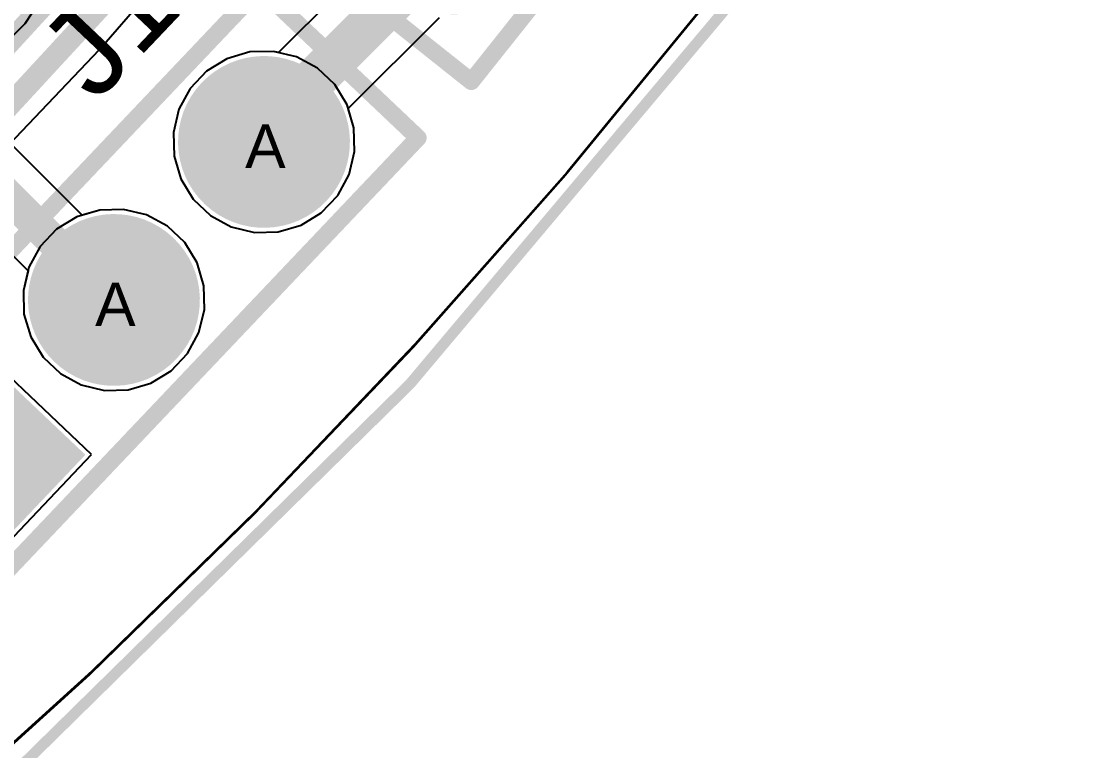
# Model space of a CAD drawing. Header units: inches. Extents: x -2.7 to 10.9, y -2.9 to 7.4.
# Drawn here: x 1.917 to 2.4101, y -2.1067 to -1.772 of the extents above; entities that cross this region are included whole.
import ezdxf

# ---------------------------------------------------------------- set-up
doc = ezdxf.new("R2010")
doc.units = ezdxf.units.IN
doc.header["$MEASUREMENT"] = 0
for name, color, linetype in [('Board Outline', 216, 'Continuous'), ('Bottom Layer', 5, 'Continuous'), ('Bottom Solder', 6, 'Continuous'), ('Drill Drawing', 1, 'Continuous'), ('Layer 2', 16, 'Continuous'), ('Layer 3', 76, 'Continuous'), ('Multi-Layer', 9, 'Continuous'), ('Pad Holes', 156, 'Continuous'), ('Top Layer', 1, 'Continuous'), ('Top Overlay', 2, 'Continuous'), ('Top Solder', 216, 'Continuous')]:
    doc.layers.add(name, color=color, linetype=linetype)
doc.styles.add('Arial', font='', dxfattribs={"height": 0.2})
doc.styles.get('Arial').set_extended_font_data('Arial')

# ---------------------------------------------------------------- blocks, each defined once
blk = doc.blocks.new('HDR1X3__242')
at = {"layer": 'Bottom Layer'}
blk.add_hatch(color=5, dxfattribs=at).paths.add_polyline_path([(-0.03543, 0.03543), (0.03543, 0.03543), (0.03543, -0.03543), (-0.03543, -0.03543)])
h = blk.add_hatch(color=5, dxfattribs=at)
edge = h.paths.add_edge_path()
edge.add_arc((0.1, 0), 0.03543, 0, 360)
h = blk.add_hatch(color=5, dxfattribs=at)
edge = h.paths.add_edge_path()
edge.add_arc((0.2, 0), 0.03543, 0, 360)
at = {"layer": 'Bottom Solder'}
blk.add_hatch(color=6, dxfattribs=at).paths.add_polyline_path([(-0.03943, 0.03943), (0.03943, 0.03943), (0.03943, -0.03943), (-0.03943, -0.03943)])
h = blk.add_hatch(color=6, dxfattribs=at)
edge = h.paths.add_edge_path()
edge.add_arc((0.1, 0), 0.03943, 0, 360)
h = blk.add_hatch(color=6, dxfattribs=at)
edge = h.paths.add_edge_path()
edge.add_arc((0.2, 0), 0.03943, 0, 360)
at = {"layer": 'Layer 2'}
blk.add_hatch(color=16, dxfattribs=at).paths.add_polyline_path([(-0.03543, 0.03543), (0.03543, 0.03543), (0.03543, -0.03543), (-0.03543, -0.03543)])
h = blk.add_hatch(color=16, dxfattribs=at)
edge = h.paths.add_edge_path()
edge.add_arc((0.1, 0), 0.03543, 0, 360)
h = blk.add_hatch(color=16, dxfattribs=at)
edge = h.paths.add_edge_path()
edge.add_arc((0.2, 0), 0.03543, 0, 360)
at = {"layer": 'Layer 3'}
blk.add_hatch(color=76, dxfattribs=at).paths.add_polyline_path([(-0.03543, 0.03543), (0.03543, 0.03543), (0.03543, -0.03543), (-0.03543, -0.03543)])
h = blk.add_hatch(color=76, dxfattribs=at)
edge = h.paths.add_edge_path()
edge.add_arc((0.1, 0), 0.03543, 0, 360)
h = blk.add_hatch(color=76, dxfattribs=at)
edge = h.paths.add_edge_path()
edge.add_arc((0.2, 0), 0.03543, 0, 360)
at = {"layer": 'Multi-Layer'}
blk.add_hatch(color=9, dxfattribs=at).paths.add_polyline_path([(-0.03543, 0.03543), (0.03543, 0.03543), (0.03543, -0.03543), (-0.03543, -0.03543)])
h = blk.add_hatch(color=9, dxfattribs=at)
edge = h.paths.add_edge_path()
edge.add_arc((0.1, 0), 0.03543, 0, 360)
h = blk.add_hatch(color=9, dxfattribs=at)
edge = h.paths.add_edge_path()
edge.add_arc((0.2, 0), 0.03543, 0, 360)
at = {"layer": 'Pad Holes'}
h = blk.add_hatch(color=7, dxfattribs=at)
edge = h.paths.add_edge_path()
edge.add_arc((0, 0), 0.02008, 0, 360)
h = blk.add_hatch(color=7, dxfattribs=at)
edge = h.paths.add_edge_path()
edge.add_arc((0.1, 0), 0.02008, 0, 360)
h = blk.add_hatch(color=7, dxfattribs=at)
edge = h.paths.add_edge_path()
edge.add_arc((0.2, 0), 0.02008, 0, 360)
at = {"layer": 'Top Layer'}
blk.add_hatch(color=1, dxfattribs=at).paths.add_polyline_path([(-0.03543, 0.03543), (0.03543, 0.03543), (0.03543, -0.03543), (-0.03543, -0.03543)])
h = blk.add_hatch(color=1, dxfattribs=at)
edge = h.paths.add_edge_path()
edge.add_arc((0.1, 0), 0.03543, 0, 360)
h = blk.add_hatch(color=1, dxfattribs=at)
edge = h.paths.add_edge_path()
edge.add_arc((0.2, 0), 0.03543, 0, 360)
at = {"layer": 'Top Solder'}
blk.add_hatch(color=216, dxfattribs=at).paths.add_polyline_path([(-0.03943, 0.03943), (0.03943, 0.03943), (0.03943, -0.03943), (-0.03943, -0.03943)])
h = blk.add_hatch(color=216, dxfattribs=at)
edge = h.paths.add_edge_path()
edge.add_arc((0.1, 0), 0.03943, 0, 360)
h = blk.add_hatch(color=216, dxfattribs=at)
edge = h.paths.add_edge_path()
edge.add_arc((0.2, 0), 0.03943, 0, 360)
at = {"layer": 'Top Overlay'}
for points in [[(-0.05, 0.05, 0.00787, 0.00787, 0), (0.25, 0.05, 0.00787, 0.00787, 0)], [(-0.05, 0.05, 0.00787, 0.00787, 0), (-0.05, -0.05, 0.00787, 0.00787, 0)], [(0.25, 0.05, 0.00787, 0.00787, 0), (0.25, -0.05, 0.00787, 0.00787, 0)], [(-0.05, -0.05, 0.00787, 0.00787, 0), (0.25, -0.05, 0.00787, 0.00787, 0)]]:
    blk.add_lwpolyline(points, format="xyseb", dxfattribs=at)
for points in [[(-0.05197, 0.05, 0.00394, 0.00394, 1), (-0.04803, 0.05, 0.00394, 0.00394, 1)], [(-0.05197, 0.05, 0.00394, 0.00394, 1), (-0.04803, 0.05, 0.00394, 0.00394, 1)], [(0.24803, 0.05, 0.00394, 0.00394, 1), (0.25197, 0.05, 0.00394, 0.00394, 1)], [(0.24803, 0.05, 0.00394, 0.00394, 1), (0.25197, 0.05, 0.00394, 0.00394, 1)], [(-0.05197, -0.05, 0.00394, 0.00394, 1), (-0.04803, -0.05, 0.00394, 0.00394, 1)], [(-0.05197, -0.05, 0.00394, 0.00394, 1), (-0.04803, -0.05, 0.00394, 0.00394, 1)], [(0.24803, -0.05, 0.00394, 0.00394, 1), (0.25197, -0.05, 0.00394, 0.00394, 1)], [(0.24803, -0.05, 0.00394, 0.00394, 1), (0.25197, -0.05, 0.00394, 0.00394, 1)]]:
    blk.add_lwpolyline(points, format="xyseb", close=True, dxfattribs=at)
blk = doc.blocks.new('HDR1X3__243')
at = {"layer": 'Bottom Layer'}
blk.add_hatch(color=5, dxfattribs=at).paths.add_polyline_path([(-0.03543, 0.03543), (0.03543, 0.03543), (0.03543, -0.03543), (-0.03543, -0.03543)])
h = blk.add_hatch(color=5, dxfattribs=at)
edge = h.paths.add_edge_path()
edge.add_arc((0.1, 0), 0.03543, 0, 360)
h = blk.add_hatch(color=5, dxfattribs=at)
edge = h.paths.add_edge_path()
edge.add_arc((0.2, 0), 0.03543, 0, 360)
at = {"layer": 'Bottom Solder'}
blk.add_hatch(color=6, dxfattribs=at).paths.add_polyline_path([(-0.03943, 0.03943), (0.03943, 0.03943), (0.03943, -0.03943), (-0.03943, -0.03943)])
h = blk.add_hatch(color=6, dxfattribs=at)
edge = h.paths.add_edge_path()
edge.add_arc((0.1, 0), 0.03943, 0, 360)
h = blk.add_hatch(color=6, dxfattribs=at)
edge = h.paths.add_edge_path()
edge.add_arc((0.2, 0), 0.03943, 0, 360)
at = {"layer": 'Layer 2'}
blk.add_hatch(color=16, dxfattribs=at).paths.add_polyline_path([(-0.03543, 0.03543), (0.03543, 0.03543), (0.03543, -0.03543), (-0.03543, -0.03543)])
h = blk.add_hatch(color=16, dxfattribs=at)
edge = h.paths.add_edge_path()
edge.add_arc((0.1, 0), 0.03543, 0, 360)
h = blk.add_hatch(color=16, dxfattribs=at)
edge = h.paths.add_edge_path()
edge.add_arc((0.2, 0), 0.03543, 0, 360)
at = {"layer": 'Layer 3'}
blk.add_hatch(color=76, dxfattribs=at).paths.add_polyline_path([(-0.03543, 0.03543), (0.03543, 0.03543), (0.03543, -0.03543), (-0.03543, -0.03543)])
h = blk.add_hatch(color=76, dxfattribs=at)
edge = h.paths.add_edge_path()
edge.add_arc((0.1, 0), 0.03543, 0, 360)
h = blk.add_hatch(color=76, dxfattribs=at)
edge = h.paths.add_edge_path()
edge.add_arc((0.2, 0), 0.03543, 0, 360)
at = {"layer": 'Multi-Layer'}
blk.add_hatch(color=9, dxfattribs=at).paths.add_polyline_path([(-0.03543, 0.03543), (0.03543, 0.03543), (0.03543, -0.03543), (-0.03543, -0.03543)])
h = blk.add_hatch(color=9, dxfattribs=at)
edge = h.paths.add_edge_path()
edge.add_arc((0.1, 0), 0.03543, 0, 360)
h = blk.add_hatch(color=9, dxfattribs=at)
edge = h.paths.add_edge_path()
edge.add_arc((0.2, 0), 0.03543, 0, 360)
at = {"layer": 'Pad Holes'}
h = blk.add_hatch(color=7, dxfattribs=at)
edge = h.paths.add_edge_path()
edge.add_arc((0, 0), 0.02008, 0, 360)
h = blk.add_hatch(color=7, dxfattribs=at)
edge = h.paths.add_edge_path()
edge.add_arc((0.1, 0), 0.02008, 0, 360)
h = blk.add_hatch(color=7, dxfattribs=at)
edge = h.paths.add_edge_path()
edge.add_arc((0.2, 0), 0.02008, 0, 360)
at = {"layer": 'Top Layer'}
blk.add_hatch(color=1, dxfattribs=at).paths.add_polyline_path([(-0.03543, 0.03543), (0.03543, 0.03543), (0.03543, -0.03543), (-0.03543, -0.03543)])
h = blk.add_hatch(color=1, dxfattribs=at)
edge = h.paths.add_edge_path()
edge.add_arc((0.1, 0), 0.03543, 0, 360)
h = blk.add_hatch(color=1, dxfattribs=at)
edge = h.paths.add_edge_path()
edge.add_arc((0.2, 0), 0.03543, 0, 360)
at = {"layer": 'Top Solder'}
blk.add_hatch(color=216, dxfattribs=at).paths.add_polyline_path([(-0.03943, 0.03943), (0.03943, 0.03943), (0.03943, -0.03943), (-0.03943, -0.03943)])
h = blk.add_hatch(color=216, dxfattribs=at)
edge = h.paths.add_edge_path()
edge.add_arc((0.1, 0), 0.03943, 0, 360)
h = blk.add_hatch(color=216, dxfattribs=at)
edge = h.paths.add_edge_path()
edge.add_arc((0.2, 0), 0.03943, 0, 360)
at = {"layer": 'Top Overlay'}
for points in [[(0.25, 0.05, 0.00787, 0.00787, 0), (-0.05, 0.05, 0.00787, 0.00787, 0)], [(-0.05, -0.05, 0.00787, 0.00787, 0), (-0.05, 0.05, 0.00787, 0.00787, 0)], [(0.25, -0.05, 0.00787, 0.00787, 0), (0.25, 0.05, 0.00787, 0.00787, 0)], [(0.25, -0.05, 0.00787, 0.00787, 0), (-0.05, -0.05, 0.00787, 0.00787, 0)]]:
    blk.add_lwpolyline(points, format="xyseb", dxfattribs=at)
for points in [[(-0.05197, 0.05, 0.00394, 0.00394, 1), (-0.04803, 0.05, 0.00394, 0.00394, 1)], [(-0.05197, 0.05, 0.00394, 0.00394, 1), (-0.04803, 0.05, 0.00394, 0.00394, 1)], [(0.24803, 0.05, 0.00394, 0.00394, 1), (0.25197, 0.05, 0.00394, 0.00394, 1)], [(0.24803, 0.05, 0.00394, 0.00394, 1), (0.25197, 0.05, 0.00394, 0.00394, 1)], [(-0.05197, -0.05, 0.00394, 0.00394, 1), (-0.04803, -0.05, 0.00394, 0.00394, 1)], [(-0.05197, -0.05, 0.00394, 0.00394, 1), (-0.04803, -0.05, 0.00394, 0.00394, 1)], [(0.24803, -0.05, 0.00394, 0.00394, 1), (0.25197, -0.05, 0.00394, 0.00394, 1)], [(0.24803, -0.05, 0.00394, 0.00394, 1), (0.25197, -0.05, 0.00394, 0.00394, 1)]]:
    blk.add_lwpolyline(points, format="xyseb", close=True, dxfattribs=at)

msp = doc.modelspace()

# ---------------------------------------------------------------- linework, layer by layer
at = {"layer": 'Board Outline'}
msp.add_lwpolyline([(2.84412, -0.24125, 0.005, 0.005, -0.741893), (-2.49969, -1.37795, 0.005, 0.005, 0)], format="xyseb", dxfattribs=at)
at = {"layer": 'Bottom Layer'}
for p, q in [((1.9528, -1.78483), (2.00518, -1.7241)), ((2.23411, -1.7595), (2.16726, -1.84113)), ((1.90063, -1.83962), (1.9528, -1.78483)), ((2.0112, -1.78912), (2.0019, -1.79482)), ((2.02166, -1.78602), (2.0112, -1.78912)), ((2.03257, -1.78574), (2.02166, -1.78602)), ((2.04317, -1.78828), (2.03257, -1.78574)), ((2.05276, -1.79349), (2.04317, -1.78828)), ((2.0019, -1.79482), (1.99439, -1.80273)), ((2.06068, -1.801), (2.05276, -1.79349)), ((1.99439, -1.80273), (1.98918, -1.81232)), ((2.06638, -1.8103), (2.06068, -1.801)), ((1.98918, -1.81232), (1.98664, -1.82293)), ((2.06947, -1.82076), (2.06638, -1.8103)), ((1.98664, -1.82293), (1.98692, -1.83384)), ((2.06976, -1.83167), (2.06947, -1.82076)), ((1.98692, -1.83384), (1.99002, -1.8443)), ((2.06721, -1.84227), (2.06976, -1.83167)), ((1.99002, -1.8443), (1.99572, -1.8536)), ((2.06201, -1.85186), (2.06721, -1.84227)), ((2.16726, -1.84113), (2.09743, -1.92021)), ((1.99572, -1.8536), (2.00363, -1.86111)), ((2.0545, -1.85978), (2.06201, -1.85186)), ((1.95282, -1.85856), (1.94236, -1.86166)), ((1.96373, -1.85827), (1.95282, -1.85856)), ((1.97434, -1.86082), (1.96373, -1.85827)), ((1.94236, -1.86166), (1.93306, -1.86736)), ((1.98393, -1.86603), (1.97434, -1.86082)), ((2.00363, -1.86111), (2.01322, -1.86631)), ((2.0452, -1.86548), (2.0545, -1.85978)), ((1.93306, -1.86736), (1.92555, -1.87527)), ((1.99184, -1.87354), (1.98393, -1.86603)), ((2.01322, -1.86631), (2.02383, -1.86886)), ((2.02383, -1.86886), (2.03474, -1.86857)), ((2.03474, -1.86857), (2.0452, -1.86548)), ((1.99754, -1.88284), (1.99184, -1.87354)), ((1.92555, -1.87527), (1.92035, -1.88486)), ((2.00064, -1.8933), (1.99754, -1.88284)), ((1.92035, -1.88486), (1.9178, -1.89547)), ((2.00092, -1.9042), (2.00064, -1.8933)), ((1.9178, -1.89547), (1.91809, -1.90637)), ((1.91809, -1.90637), (1.92118, -1.91683)), ((1.99838, -1.91481), (2.00092, -1.9042)), ((1.92118, -1.91683), (1.92688, -1.92613)), ((1.99317, -1.9244), (1.99838, -1.91481)), ((2.09743, -1.92021), (2.02469, -1.99663)), ((1.92688, -1.92613), (1.9348, -1.93364)), ((1.98566, -1.93231), (1.99317, -1.9244)), ((1.97636, -1.93801), (1.98566, -1.93231)), ((1.9348, -1.93364), (1.94439, -1.93885)), ((1.9659, -1.94111), (1.97636, -1.93801)), ((1.94439, -1.93885), (1.95499, -1.9414)), ((1.95499, -1.9414), (1.9659, -1.94111)), ((2.02469, -1.99663), (1.94916, -2.07028)), ((1.94916, -2.07028), (1.87094, -2.14107))]:
    msp.add_line(p, q, dxfattribs=at)
for points in [[(2.341, -0.6896, 0.01, 0.01, -0.198921), (1.86979, -1.82714, 0.01, 0.01, 0)], [(2.36462, -0.68742, 0.01, 0.01, -0.199778), (1.88553, -1.83861, 0.01, 0.01, 0)]]:
    msp.add_lwpolyline(points, format="xyseb", dxfattribs=at)
at = {"layer": 'Layer 2'}
for p, q in [((2.23411, -1.7595), (2.16726, -1.84113)), ((2.0112, -1.78912), (2.0019, -1.79482)), ((2.02166, -1.78602), (2.0112, -1.78912)), ((2.03257, -1.78574), (2.02166, -1.78602)), ((2.04317, -1.78828), (2.03257, -1.78574)), ((2.05276, -1.79349), (2.04317, -1.78828)), ((2.0019, -1.79482), (1.99439, -1.80273)), ((2.06068, -1.801), (2.05276, -1.79349)), ((1.99439, -1.80273), (1.98918, -1.81232)), ((2.06638, -1.8103), (2.06068, -1.801)), ((1.98918, -1.81232), (1.98664, -1.82293)), ((2.06947, -1.82076), (2.06638, -1.8103)), ((1.98664, -1.82293), (1.98692, -1.83384)), ((2.06976, -1.83167), (2.06947, -1.82076)), ((1.98692, -1.83384), (1.99002, -1.8443)), ((2.06721, -1.84227), (2.06976, -1.83167)), ((1.99002, -1.8443), (1.99572, -1.8536)), ((2.06201, -1.85186), (2.06721, -1.84227)), ((2.16726, -1.84113), (2.09743, -1.92021)), ((1.99572, -1.8536), (2.00363, -1.86111)), ((2.0545, -1.85978), (2.06201, -1.85186)), ((1.95282, -1.85856), (1.94236, -1.86166)), ((1.96373, -1.85827), (1.95282, -1.85856)), ((1.97434, -1.86082), (1.96373, -1.85827)), ((1.94236, -1.86166), (1.93306, -1.86736)), ((1.98393, -1.86603), (1.97434, -1.86082)), ((2.00363, -1.86111), (2.01322, -1.86631)), ((2.0452, -1.86548), (2.0545, -1.85978)), ((1.93306, -1.86736), (1.92555, -1.87527)), ((1.99184, -1.87354), (1.98393, -1.86603)), ((2.01322, -1.86631), (2.02383, -1.86886)), ((2.02383, -1.86886), (2.03474, -1.86857)), ((2.03474, -1.86857), (2.0452, -1.86548)), ((1.99754, -1.88284), (1.99184, -1.87354)), ((1.92555, -1.87527), (1.92035, -1.88486)), ((2.00064, -1.8933), (1.99754, -1.88284)), ((1.92035, -1.88486), (1.9178, -1.89547)), ((2.00092, -1.9042), (2.00064, -1.8933)), ((1.9178, -1.89547), (1.91809, -1.90637)), ((1.91809, -1.90637), (1.92118, -1.91683)), ((1.99838, -1.91481), (2.00092, -1.9042)), ((1.92118, -1.91683), (1.92688, -1.92613)), ((1.99317, -1.9244), (1.99838, -1.91481)), ((2.09743, -1.92021), (2.02469, -1.99663)), ((1.92688, -1.92613), (1.9348, -1.93364)), ((1.98566, -1.93231), (1.99317, -1.9244)), ((1.97636, -1.93801), (1.98566, -1.93231)), ((1.9348, -1.93364), (1.94439, -1.93885)), ((1.9659, -1.94111), (1.97636, -1.93801)), ((1.94439, -1.93885), (1.95499, -1.9414)), ((1.95499, -1.9414), (1.9659, -1.94111)), ((2.02469, -1.99663), (1.94916, -2.07028)), ((1.94916, -2.07028), (1.87094, -2.14107))]:
    msp.add_line(p, q, dxfattribs=at)
at = {"layer": 'Layer 3'}
for p, q in [((2.23343, -1.76088), (2.16651, -1.84258)), ((2.0112, -1.78912), (2.0019, -1.79482)), ((2.02166, -1.78602), (2.0112, -1.78912)), ((2.03257, -1.78574), (2.02166, -1.78602)), ((2.04317, -1.78828), (2.03257, -1.78574)), ((2.05276, -1.79349), (2.04317, -1.78828)), ((2.0019, -1.79482), (1.99439, -1.80273)), ((2.06068, -1.801), (2.05276, -1.79349)), ((1.99439, -1.80273), (1.98918, -1.81232)), ((2.06638, -1.8103), (2.06068, -1.801)), ((1.98918, -1.81232), (1.98664, -1.82293)), ((2.06947, -1.82076), (2.06638, -1.8103)), ((1.98664, -1.82293), (1.98692, -1.83384)), ((2.06976, -1.83167), (2.06947, -1.82076)), ((1.98692, -1.83384), (1.99002, -1.8443)), ((2.06721, -1.84227), (2.06976, -1.83167)), ((1.99002, -1.8443), (1.99572, -1.8536)), ((2.06201, -1.85186), (2.06721, -1.84227)), ((2.16651, -1.84258), (2.09659, -1.92172)), ((1.99572, -1.8536), (2.00363, -1.86111)), ((2.0545, -1.85978), (2.06201, -1.85186)), ((1.95282, -1.85856), (1.94236, -1.86166)), ((1.96373, -1.85827), (1.95282, -1.85856)), ((1.97434, -1.86082), (1.96373, -1.85827)), ((1.94236, -1.86166), (1.93306, -1.86736)), ((1.98393, -1.86603), (1.97434, -1.86082)), ((2.00363, -1.86111), (2.01322, -1.86631)), ((2.0452, -1.86548), (2.0545, -1.85978)), ((1.93306, -1.86736), (1.92555, -1.87527)), ((1.99184, -1.87354), (1.98393, -1.86603)), ((2.01322, -1.86631), (2.02383, -1.86886)), ((2.02383, -1.86886), (2.03474, -1.86857)), ((2.03474, -1.86857), (2.0452, -1.86548)), ((1.99754, -1.88284), (1.99184, -1.87354)), ((1.92555, -1.87527), (1.92035, -1.88486)), ((2.00064, -1.8933), (1.99754, -1.88284)), ((1.92035, -1.88486), (1.9178, -1.89547)), ((2.00092, -1.9042), (2.00064, -1.8933)), ((1.9178, -1.89547), (1.91809, -1.90637)), ((1.91809, -1.90637), (1.92118, -1.91683)), ((1.99838, -1.91481), (2.00092, -1.9042)), ((1.9491, -1.97084), (1.88899, -1.9138)), ((1.92118, -1.91683), (1.92688, -1.92613)), ((1.99317, -1.9244), (1.99838, -1.91481)), ((2.09659, -1.92172), (2.02377, -1.9982)), ((1.92688, -1.92613), (1.9348, -1.93364)), ((1.98566, -1.93231), (1.99317, -1.9244)), ((1.97636, -1.93801), (1.98566, -1.93231)), ((1.9348, -1.93364), (1.94439, -1.93885)), ((1.9659, -1.94111), (1.97636, -1.93801)), ((1.94439, -1.93885), (1.95499, -1.9414)), ((1.95499, -1.9414), (1.9659, -1.94111)), ((1.89206, -2.03095), (1.9491, -1.97084)), ((2.02377, -1.9982), (1.94814, -2.07192)), ((1.94814, -2.07192), (1.86983, -2.14276))]:
    msp.add_line(p, q, dxfattribs=at)
at = {"layer": 'Top Layer'}
for p, q in [((2.07676, -1.74446), (2.03492, -1.7863)), ((2.23411, -1.7595), (2.16726, -1.84113)), ((1.9186, -1.77295), (1.92191, -1.76799)), ((2.06688, -1.81202), (2.10869, -1.77021)), ((1.8822, -1.80935), (1.9186, -1.77295)), ((2.0112, -1.78912), (2.0019, -1.79482)), ((2.02166, -1.78602), (2.0112, -1.78912)), ((2.03257, -1.78574), (2.02166, -1.78602)), ((2.03492, -1.7863), (2.03257, -1.78574)), ((2.0019, -1.79482), (1.99439, -1.80273)), ((1.99439, -1.80273), (1.98918, -1.81232)), ((1.98918, -1.81232), (1.98664, -1.82293)), ((2.06947, -1.82076), (2.06688, -1.81202)), ((1.98664, -1.82293), (1.98692, -1.83384)), ((2.06976, -1.83167), (2.06947, -1.82076)), ((1.9448, -1.86094), (1.91332, -1.82945)), ((1.98692, -1.83384), (1.99002, -1.8443)), ((2.06721, -1.84227), (2.06976, -1.83167)), ((1.99002, -1.8443), (1.99572, -1.8536)), ((2.06201, -1.85186), (2.06721, -1.84227)), ((2.16726, -1.84113), (2.09743, -1.92021)), ((1.99572, -1.8536), (2.00363, -1.86111)), ((2.0545, -1.85978), (2.06201, -1.85186)), ((1.88931, -1.85591), (1.91994, -1.88654)), ((1.95282, -1.85856), (1.9448, -1.86094)), ((1.96373, -1.85827), (1.95282, -1.85856)), ((1.97434, -1.86082), (1.96373, -1.85827)), ((1.98393, -1.86603), (1.97434, -1.86082)), ((2.00363, -1.86111), (2.01322, -1.86631)), ((2.0452, -1.86548), (2.0545, -1.85978)), ((1.99184, -1.87354), (1.98393, -1.86603)), ((2.01322, -1.86631), (2.02383, -1.86886)), ((2.02383, -1.86886), (2.03474, -1.86857)), ((2.03474, -1.86857), (2.0452, -1.86548)), ((1.99754, -1.88284), (1.99184, -1.87354)), ((2.00064, -1.8933), (1.99754, -1.88284)), ((1.91994, -1.88654), (1.9178, -1.89547)), ((2.00092, -1.9042), (2.00064, -1.8933)), ((1.9178, -1.89547), (1.91809, -1.90637)), ((1.91809, -1.90637), (1.92118, -1.91683)), ((1.99838, -1.91481), (2.00092, -1.9042)), ((1.92118, -1.91683), (1.92688, -1.92613)), ((1.99317, -1.9244), (1.99838, -1.91481)), ((2.09743, -1.92021), (2.02469, -1.99663)), ((1.92688, -1.92613), (1.9348, -1.93364)), ((1.98566, -1.93231), (1.99317, -1.9244)), ((1.97636, -1.93801), (1.98566, -1.93231)), ((1.9348, -1.93364), (1.94439, -1.93885)), ((1.9659, -1.94111), (1.97636, -1.93801)), ((1.94439, -1.93885), (1.95499, -1.9414)), ((1.95499, -1.9414), (1.9659, -1.94111)), ((2.02469, -1.99663), (1.94916, -2.07028)), ((1.94916, -2.07028), (1.87094, -2.14107))]:
    msp.add_line(p, q, dxfattribs=at)
for points in [[(2.0282, -1.82186, 0.02, 0.02, 0), (2.11532, -1.73474, 0.02, 0.02, 0)], [(2.0282, -1.8273, 0.02, 0.02, 0), (2.0282, -1.82186, 0.02, 0.02, 0)], [(1.89081, -1.83218, 0.015, 0.015, 0), (1.95847, -1.89984, 0.015, 0.015, 0)], [(2.04363, -1.83625, 0.015, 0.015, 0), (2.04363, -1.83082, 0.015, 0.015, 0)], [(1.95847, -1.89984, 0.015, 0.015, 0), (1.95936, -1.89984, 0.015, 0.015, 0)]]:
    msp.add_lwpolyline(points, format="xyseb", dxfattribs=at)
for points in [[(2.0232, -1.82186, 0.01, 0.01, 1), (2.0332, -1.82186, 0.01, 0.01, 1)], [(2.0232, -1.82186, 0.01, 0.01, 1), (2.0332, -1.82186, 0.01, 0.01, 1)], [(2.0232, -1.8273, 0.01, 0.01, 1), (2.0332, -1.8273, 0.01, 0.01, 1)], [(2.03988, -1.83082, 0.0075, 0.0075, 1), (2.04738, -1.83082, 0.0075, 0.0075, 1)], [(2.03988, -1.83625, 0.0075, 0.0075, 1), (2.04738, -1.83625, 0.0075, 0.0075, 1)], [(1.95472, -1.89984, 0.0075, 0.0075, 1), (1.96222, -1.89984, 0.0075, 0.0075, 1)], [(1.95472, -1.89984, 0.0075, 0.0075, 1), (1.96222, -1.89984, 0.0075, 0.0075, 1)], [(1.95561, -1.89984, 0.0075, 0.0075, 1), (1.96311, -1.89984, 0.0075, 0.0075, 1)]]:
    msp.add_lwpolyline(points, format="xyseb", close=True, dxfattribs=at)

# ---------------------------------------------------------------- block references
for name, p, rotation in [('HDR1X3__243', (2.23982, -1.57278), 231.5), ('HDR1X3__242', (1.89053, -1.97237), 46.50000000000001)]:
    msp.add_blockref(name, p, dxfattribs=dict(rotation=rotation))

# ---------------------------------------------------------------- texts
at = {"layer": 'Drill Drawing', "style": 'Arial'}
for p in [(2.01953, -1.83929), (1.9507, -1.91183)]:
    msp.add_text('A', height=0.02, dxfattribs=at).set_placement(p)
at = {"layer": 'Top Overlay', "style": 'Arial'}
msp.add_text('J11', height=0.04, rotation=46.5, dxfattribs=at).set_placement((1.95093, -1.80985))

doc.saveas('drawing.dxf')
